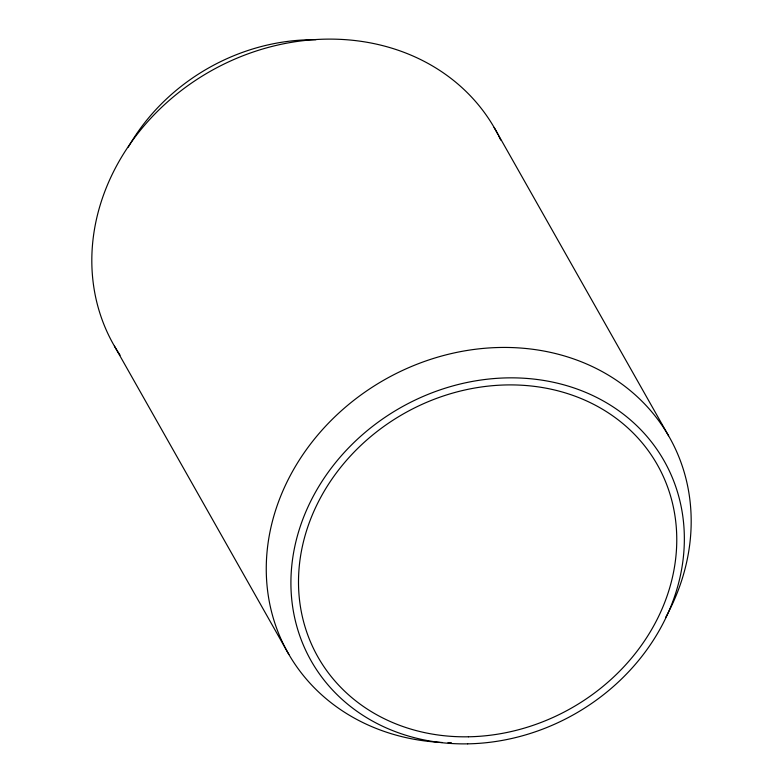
<?xml version="1.0" encoding="UTF-8"?>
<svg xmlns="http://www.w3.org/2000/svg" width="783" height="783" viewBox="0 0 783 783"><rect width="100%" height="100%" fill="white"/><g stroke="black" fill="none" stroke-linecap="round" stroke-linejoin="round"><path stroke-width="1.17" d="M494.122 127.443L668.565 435.769M114.435 346.115L288.878 654.441M442.248 742.499A219.083 190.298 -29.5 0 1 274.52 513.756A219.083 190.298 -29.5 0 1 558.915 354.415A219.083 190.298 -29.5 0 1 665.746 617.278M451.409 742.764A219.083 190.298 -29.5 0 1 447.974 742.705M498.644 135.782A219.083 190.298 -29.5 0 1 500.719 140.049M120.083 355.179A219.083 190.298 -29.5 0 1 207.71 72.79A219.083 190.298 -29.5 0 1 498.105 134.725M128.295 147.116A192.794 167.464 -29.5 0 1 315.94 39.718M467.676 743.85A202.856 176.204 -29.5 0 0 667.096 466.365A202.856 176.204 -29.5 0 0 328.126 472.364A202.856 176.204 -29.5 0 0 467.676 743.85M468.449 736.793A195.036 169.412 -29.5 0 0 660.177 470.006A195.036 169.412 -29.5 0 0 334.272 475.78A195.036 169.412 -29.5 0 0 468.449 736.793"/></g></svg>
